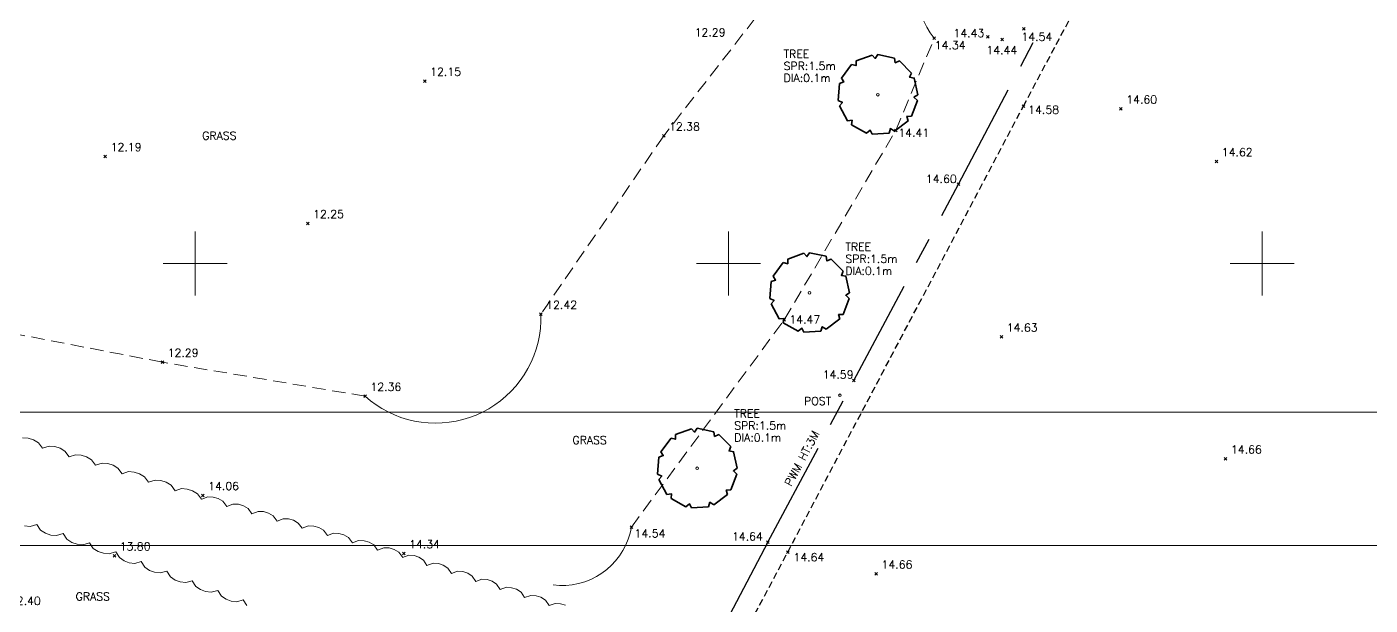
# Model space of a CAD drawing. Extents: x 521064 to 521635, y 174590 to 175241.
# Drawn here: x 521373.7 to 521424.1, y 174747.2 to 174768.9 of the extents above; entities that cross this region are included whole.
import ezdxf

# ---------------------------------------------------------------- set-up
doc = ezdxf.new("R2010")
doc.units = 0
doc.header["$PDMODE"] = 3
doc.header["$PDSIZE"] = 0.05
for name, pattern in [('Centre', [7, 4, -1, 1, -1]), ('DASHED', [0.75, 0.5, -0.25]), ('HIDDEN', [0.375, 0.25, -0.125])]:
    doc.linetypes.add(name, pattern=pattern)
for name, color, linetype, lineweight in [('I031G_SURVEY-GRID', 7, 'CONTINUOUS', 18), ('I901G_TITLE-SHEET', 7, 'CONTINUOUS', 18), ('I910T_TXT-GEN-S', 7, 'CONTINUOUS', 13), ('I923G_SURVEY-POINT', 7, 'CONTINUOUS', 18), ('I923T_SURVEY-LEVEL', 7, 'CONTINUOUS', 13), ('I941G_TREE', 72, 'CONTINUOUS', 18), ('I941G_TREE-VEG', 6, 'CONTINUOUS', 35), ('I941T_TREE-TXT', 82, 'CONTINUOUS', 13), ('I976G_ST-FURN', 220, 'CONTINUOUS', 18), ('I976T_ST-FURN-TXT', 220, 'CONTINUOUS', 13), ('I991G_SLOPE', 21, 'DASHED', 18), ('I995G_VEGETATION', 102, 'CONTINUOUS', 18)]:
    doc.layers.add(name, color=color, linetype=linetype, lineweight=lineweight)
doc.layers.add('I940G_SURFACE', color=200, linetype='HIDDEN')
doc.layers.add('I971G_FENCE', color=5, linetype='Centre')
doc.styles.add('MONOTXT', font='simplex.shx')

msp = doc.modelspace()

# ---------------------------------------------------------------- linework, layer by layer
at = {"layer": 'I031G_SURVEY-GRID'}
for p, q in [((521380, 174761.2), (521380, 174758.8)), ((521400, 174761.2), (521400, 174758.8)), ((521420, 174761.2), (521420, 174758.8)), ((521378.8, 174760), (521381.2, 174760)), ((521398.8, 174760), (521401.2, 174760)), ((521418.8, 174760), (521421.2, 174760))]:
    msp.add_line(p, q, dxfattribs=at)
at = {"layer": 'I901G_TITLE-SHEET'}
for points in [[(521455.762, 174749.428), (521247.162, 174749.428), (521247.162, 174913.628), (521455.762, 174913.628)], [(521546.412, 174590.228), (521337.812, 174590.228), (521337.812, 174754.428), (521546.412, 174754.428)]]:
    msp.add_lwpolyline(points, close=True, dxfattribs=at)
at = {"layer": 'I923G_SURVEY-POINT'}
for p in [(521411.072, 174768.789, 14.545), (521407.713, 174768.443, 14.339), (521409.725, 174768.487, 14.431), (521410.255, 174768.397, 14.442), (521388.613, 174766.833, 12.152), (521411.054, 174765.89, 14.584), (521414.709, 174765.791, 14.601), (521397.567, 174764.776, 12.383), (521406.266, 174764.979, 14.41), (521376.634, 174764.009, 12.187), (521418.291, 174763.819, 14.617), (521408.617, 174762.973, 14.596), (521384.224, 174761.496, 12.246), (521392.963, 174758.095, 12.424), (521402.088, 174757.886, 14.466), (521410.23, 174757.242, 14.627), (521378.772, 174756.299, 12.289), (521404.701, 174755.616, 14.591), (521386.373, 174755.022, 12.357), (521418.634, 174752.674, 14.655), (521380.29, 174751.305, 14.055), (521396.357, 174750.115, 14.542), (521387.826, 174749.123, 14.337), (521401.476, 174749.547, 14.637), (521402.219, 174749.18, 14.639), (521376.972, 174749.043, 13.801), (521405.535, 174748.363, 14.665)]:
    msp.add_point(p, dxfattribs=at)
at = {"layer": 'I940G_SURFACE'}
msp.add_polyline3d([(521423.953, 174659.132, 15.025), (521396.765, 174673.552, 14.884), (521369.735, 174687.919, 14.814), (521377.616, 174702.759, 14.769), (521383.864, 174714.576, 14.739), (521393.082, 174731.956, 14.683), (521402.219, 174749.18, 14.639), (521411.054, 174765.89, 14.584), (521415.708, 174774.645, 14.568), (521442.819, 174760.27, 14.654), (521469.976, 174745.87, 14.741), (521460.628, 174728.363, 14.807), (521451.785, 174711.587, 14.822), (521443.124, 174695.229, 14.881), (521434.393, 174678.824, 14.953)], dxfattribs=at)
at = {"layer": 'I941G_TREE'}
for centre in [(521405.595, 174766.323), (521403.036, 174758.9), (521398.824, 174752.32)]:
    msp.add_circle(centre, 0.05, dxfattribs=at)
at = {"layer": 'I941G_TREE-VEG'}
for points in [[(521405.381, 174767.808), (521404.784, 174767.585), (521404.78, 174767.412), (521404.612, 174767.457)], [(521406.218, 174767.688), (521405.595, 174767.823), (521405.498, 174767.68), (521405.381, 174767.808)], [(521404.612, 174767.457), (521404.23, 174766.946), (521404.32, 174766.798), (521404.155, 174766.746)], [(521406.856, 174767.134), (521406.406, 174767.585), (521406.246, 174767.517), (521406.218, 174767.688)], [(521407.095, 174766.323), (521406.959, 174766.946), (521406.788, 174766.975), (521406.856, 174767.134)], [(521404.155, 174766.746), (521404.11, 174766.11), (521404.266, 174766.034), (521404.155, 174765.901)], [(521406.856, 174765.512), (521407.079, 174766.11), (521406.951, 174766.226), (521407.095, 174766.323)], [(521404.155, 174765.901), (521404.461, 174765.341), (521404.633, 174765.362), (521404.612, 174765.19)], [(521406.218, 174764.959), (521406.728, 174765.341), (521406.683, 174765.508), (521406.856, 174765.512)], [(521404.612, 174765.19), (521405.172, 174764.884), (521405.305, 174764.994), (521405.381, 174764.838)], [(521405.381, 174764.838), (521406.017, 174764.884), (521406.07, 174765.049), (521406.218, 174764.959)], [(521402.822, 174760.385), (521402.225, 174760.162), (521402.221, 174759.989), (521402.053, 174760.034)], [(521403.659, 174760.265), (521403.036, 174760.4), (521402.939, 174760.257), (521402.822, 174760.385)], [(521404.298, 174759.711), (521403.847, 174760.162), (521403.688, 174760.094), (521403.659, 174760.265)], [(521402.053, 174760.034), (521401.671, 174759.524), (521401.762, 174759.376), (521401.597, 174759.323)], [(521401.597, 174759.323), (521401.551, 174758.687), (521401.707, 174758.611), (521401.597, 174758.478)], [(521404.536, 174758.9), (521404.4, 174759.524), (521404.229, 174759.552), (521404.298, 174759.711)], [(521404.298, 174758.089), (521404.521, 174758.687), (521404.392, 174758.803), (521404.536, 174758.9)], [(521401.597, 174758.478), (521401.902, 174757.918), (521402.074, 174757.939), (521402.053, 174757.767)], [(521402.053, 174757.767), (521402.613, 174757.461), (521402.747, 174757.571), (521402.822, 174757.416)], [(521403.659, 174757.536), (521404.169, 174757.918), (521404.125, 174758.085), (521404.298, 174758.089)], [(521402.822, 174757.416), (521403.458, 174757.461), (521403.511, 174757.626), (521403.659, 174757.536)], [(521398.611, 174753.805), (521398.013, 174753.582), (521398.009, 174753.409), (521397.842, 174753.454)], [(521399.447, 174753.684), (521398.824, 174753.82), (521398.727, 174753.676), (521398.611, 174753.805)], [(521397.842, 174753.454), (521397.46, 174752.943), (521397.55, 174752.795), (521397.385, 174752.742)], [(521400.086, 174753.131), (521399.635, 174753.582), (521399.476, 174753.514), (521399.447, 174753.684)], [(521397.385, 174752.742), (521397.339, 174752.106), (521397.495, 174752.031), (521397.385, 174751.897)], [(521400.324, 174752.32), (521400.188, 174752.943), (521400.018, 174752.972), (521400.086, 174753.131)], [(521400.086, 174751.509), (521400.309, 174752.106), (521400.181, 174752.223), (521400.324, 174752.32)], [(521397.385, 174751.897), (521397.69, 174751.338), (521397.862, 174751.358), (521397.842, 174751.186)], [(521397.842, 174751.186), (521398.401, 174750.881), (521398.535, 174750.991), (521398.611, 174750.835)], [(521399.447, 174750.955), (521399.958, 174751.338), (521399.913, 174751.505), (521400.086, 174751.509)], [(521398.611, 174750.835), (521399.247, 174750.881), (521399.299, 174751.046), (521399.447, 174750.955)]]:
    msp.add_lwpolyline(points, dxfattribs=at)
at = {"layer": 'I971G_FENCE'}
for points in [[(521408.617, 174762.973, 14.596), (521415.785, 174776.525, 14.402)], [(521401.476, 174749.547, 14.637), (521404.701, 174755.616, 14.591), (521408.617, 174762.973, 14.596)], [(521401.476, 174749.547, 14.637), (521397.461, 174741.942, 14.588)]]:
    msp.add_polyline3d(points, dxfattribs=at)
at = {"layer": 'I976G_ST-FURN'}
msp.add_circle((521404.177, 174755.056, 14.643), 0.05, dxfattribs=at)
at = {"layer": 'I991G_SLOPE'}
for points in [[(521402.842, 174771.558, 12.65), (521397.567, 174764.776, 12.383), (521392.963, 174758.095, 12.424), (521392.963, 174757.83, 12.431), (521392.945, 174757.565, 12.437), (521392.91, 174757.302, 12.443), (521392.857, 174757.042, 12.45), (521392.787, 174756.787, 12.456), (521392.699, 174756.536, 12.462), (521392.596, 174756.292, 12.469), (521392.475, 174756.055, 12.475), (521392.34, 174755.827, 12.481), (521392.189, 174755.609, 12.488), (521392.024, 174755.401, 12.494), (521391.846, 174755.205, 12.501), (521391.654, 174755.021, 12.507), (521391.451, 174754.851, 12.513), (521391.237, 174754.694, 12.52), (521391.013, 174754.552, 12.526), (521390.78, 174754.426, 12.532), (521390.538, 174754.315, 12.539), (521390.29, 174754.221, 12.545), (521390.04, 174754.145, 12.533), (521389.785, 174754.085, 12.522), (521389.526, 174754.043, 12.51), (521389.265, 174754.018, 12.498), (521389.003, 174754.01, 12.486), (521388.742, 174754.019, 12.474), (521388.481, 174754.046, 12.463), (521388.223, 174754.09, 12.451), (521387.968, 174754.151, 12.439), (521387.718, 174754.228, 12.427), (521387.473, 174754.322, 12.416), (521387.235, 174754.432, 12.404), (521387.006, 174754.558, 12.392), (521386.784, 174754.699, 12.38), (521386.573, 174754.854, 12.368), (521386.373, 174755.022, 12.357), (521378.772, 174756.299, 12.289), (521370.625, 174757.865, 12.181)], [(521393.424, 174747.948, 14.429), (521393.663, 174747.929, 14.423), (521393.903, 174747.932, 14.416), (521394.141, 174747.956, 14.41), (521394.377, 174748.002, 14.403), (521394.607, 174748.069, 14.397), (521394.83, 174748.156, 14.391), (521395.045, 174748.264, 14.384), (521395.244, 174748.387, 14.4), (521395.432, 174748.528, 14.416), (521395.606, 174748.685, 14.431), (521395.766, 174748.856, 14.447), (521395.91, 174749.041, 14.463), (521396.037, 174749.239, 14.479), (521396.146, 174749.446, 14.494), (521396.236, 174749.663, 14.51), (521396.306, 174749.886, 14.526), (521396.357, 174750.115, 14.542), (521402.088, 174757.886, 14.466), (521406.266, 174764.979, 14.41), (521407.713, 174768.443, 14.339), (521407.559, 174768.641, 14.303), (521407.429, 174768.854, 14.267), (521407.322, 174769.081, 14.23)]]:
    msp.add_polyline3d(points, dxfattribs=at)
at = {"layer": 'I995G_VEGETATION', "linetype": 'Continuous'}
for points in [[(521373.53, 174753.466, 13.546), (521373.744, 174753.45, 13.546), (521373.943, 174753.387, 13.546), (521374.126, 174753.275, 13.546), (521374.279, 174753.069, 13.546), (521374.524, 174753.148, 13.624), (521374.738, 174753.132, 13.624), (521374.937, 174753.069, 13.624), (521375.12, 174752.958, 13.624), (521375.273, 174752.751, 13.624), (521375.518, 174752.83, 13.703), (521375.732, 174752.815, 13.703), (521375.931, 174752.751, 13.703), (521376.114, 174752.64, 13.703), (521376.267, 174752.433, 13.703), (521376.512, 174752.513, 13.781), (521376.726, 174752.497, 13.781), (521376.925, 174752.433, 13.781), (521377.108, 174752.322, 13.781), (521377.262, 174752.115, 13.781), (521377.506, 174752.195, 13.859), (521377.72, 174752.179, 13.859), (521377.919, 174752.115, 13.859), (521378.103, 174752.004, 13.859), (521378.256, 174751.798, 13.859), (521378.5, 174751.877, 13.938), (521378.714, 174751.861, 13.938), (521378.913, 174751.797, 13.938), (521379.097, 174751.686, 13.938), (521379.25, 174751.48, 13.938), (521379.494, 174751.559, 14.016), (521379.708, 174751.543, 14.016), (521379.907, 174751.48, 14.016), (521380.091, 174751.368, 14.016), (521380.244, 174751.162, 14.016)], [(521380.248, 174751.161, 14.073), (521380.478, 174751.25, 14.073), (521380.68, 174751.244, 14.073), (521380.869, 174751.189, 14.073), (521381.043, 174751.087, 14.073), (521381.19, 174750.888, 14.073), (521381.42, 174750.977, 14.108), (521381.622, 174750.971, 14.108), (521381.811, 174750.916, 14.108), (521381.985, 174750.814, 14.108), (521382.132, 174750.615, 14.108), (521382.362, 174750.705, 14.143), (521382.564, 174750.698, 14.143), (521382.753, 174750.644, 14.143), (521382.927, 174750.541, 14.143), (521383.074, 174750.342, 14.143), (521383.304, 174750.432, 14.178), (521383.506, 174750.425, 14.178), (521383.695, 174750.371, 14.178), (521383.869, 174750.268, 14.178), (521384.016, 174750.07, 14.178), (521384.246, 174750.159, 14.214), (521384.448, 174750.153, 14.214), (521384.637, 174750.098, 14.214), (521384.811, 174749.995, 14.214), (521384.958, 174749.797, 14.214), (521385.188, 174749.886, 14.249), (521385.39, 174749.88, 14.249), (521385.579, 174749.825, 14.249), (521385.753, 174749.723, 14.249), (521385.9, 174749.524, 14.249), (521386.13, 174749.614, 14.284), (521386.333, 174749.607, 14.284), (521386.521, 174749.553, 14.284), (521386.695, 174749.45, 14.284), (521386.842, 174749.251, 14.284), (521387.072, 174749.341, 14.319), (521387.275, 174749.334, 14.319), (521387.463, 174749.28, 14.319), (521387.637, 174749.177, 14.319), (521387.784, 174748.979, 14.319)], [(521377.021, 174749.185, 13.776), (521376.775, 174749.111, 13.776), (521376.561, 174749.133, 13.776), (521376.364, 174749.201, 13.776), (521376.183, 174749.317, 13.776), (521376.035, 174749.527, 13.776), (521375.788, 174749.454, 13.727), (521375.574, 174749.475, 13.727), (521375.377, 174749.544, 13.727), (521375.196, 174749.659, 13.727), (521375.048, 174749.87, 13.727), (521374.802, 174749.796, 13.677), (521374.588, 174749.818, 13.677), (521374.391, 174749.886, 13.677), (521374.21, 174750.002, 13.677), (521374.062, 174750.212, 13.677), (521373.815, 174750.139, 13.628), (521373.602, 174750.16, 13.628)], [(521381.942, 174747.173, 14.02), (521381.803, 174747.385, 14.02), (521381.559, 174747.317, 13.98), (521381.351, 174747.342, 13.98), (521381.16, 174747.414, 13.98), (521380.986, 174747.533, 13.98), (521380.848, 174747.745, 13.98), (521380.604, 174747.677, 13.94), (521380.395, 174747.702, 13.94), (521380.204, 174747.774, 13.94), (521380.03, 174747.892, 13.94), (521379.892, 174748.105, 13.94), (521379.648, 174748.036, 13.901), (521379.439, 174748.061, 13.901), (521379.248, 174748.133, 13.901), (521379.074, 174748.252, 13.901), (521378.936, 174748.464, 13.901), (521378.692, 174748.396, 13.861), (521378.483, 174748.421, 13.861), (521378.292, 174748.493, 13.861), (521378.119, 174748.611, 13.861), (521377.98, 174748.824, 13.861), (521377.736, 174748.755, 13.821), (521377.528, 174748.78, 13.821), (521377.336, 174748.852, 13.821), (521377.163, 174748.971, 13.821), (521377.025, 174749.183, 13.821)], [(521387.779, 174748.98, 14.339), (521388.009, 174749.062, 14.339), (521388.208, 174749.05, 14.339), (521388.391, 174748.99, 14.339), (521388.558, 174748.882, 14.339), (521388.694, 174748.679, 14.339), (521388.924, 174748.762, 14.342), (521389.123, 174748.749, 14.342), (521389.306, 174748.689, 14.342), (521389.473, 174748.581, 14.342), (521389.609, 174748.378, 14.342), (521389.839, 174748.461, 14.345), (521390.038, 174748.448, 14.345), (521390.221, 174748.388, 14.345), (521390.388, 174748.28, 14.345), (521390.525, 174748.077, 14.345), (521390.755, 174748.16, 14.348), (521390.953, 174748.147, 14.348), (521391.136, 174748.087, 14.348), (521391.304, 174747.979, 14.348), (521391.44, 174747.777, 14.348), (521391.67, 174747.859, 14.352), (521391.868, 174747.846, 14.352), (521392.051, 174747.786, 14.352), (521392.219, 174747.678, 14.352), (521392.355, 174747.476, 14.352), (521392.585, 174747.558, 14.355), (521392.784, 174747.545, 14.355), (521392.967, 174747.485, 14.355), (521393.134, 174747.377, 14.355), (521393.27, 174747.175, 14.355), (521393.5, 174747.257, 14.358), (521393.699, 174747.244, 14.358), (521393.882, 174747.184, 14.358)]]:
    msp.add_polyline3d(points, dxfattribs=at)

# ---------------------------------------------------------------- texts
at = {"layer": 'I910T_TXT-GEN-S', "style": 'MONOTXT'}
for p in [(521380.266, 174764.635), (521394.147, 174753.226), (521375.521, 174747.367)]:
    msp.add_text('GRASS', height=0.3, dxfattribs=at).set_placement(p)
msp.add_text('PWM HT:3M', height=0.3, rotation=62.0145, dxfattribs=at).set_placement((521402.349, 174751.617))
at = {"layer": 'I923T_SURVEY-LEVEL', "style": 'MONOTXT'}
for s, p in [('12.29', (521398.728, 174768.509, 12.291)), ('14.34', (521407.73, 174768.028, 14.339)), ('14.43', (521408.432, 174768.482, 14.431)), ('14.54', (521410.979, 174768.345, 14.545)), ('14.44', (521409.665, 174767.844, 14.442)), ('12.15', (521388.813, 174767.033, 12.152)), ('14.60', (521414.909, 174765.991, 14.601)), ('14.58', (521411.234, 174765.609, 14.584)), ('12.38', (521397.767, 174764.976, 12.383)), ('14.41', (521406.363, 174764.748, 14.41)), ('12.19', (521376.834, 174764.209, 12.187)), ('14.62', (521418.492, 174764.019, 14.617)), ('14.60', (521407.397, 174763.015, 14.596)), ('12.25', (521384.424, 174761.696, 12.246)), ('12.42', (521393.163, 174758.295, 12.424)), ('14.47', (521402.278, 174757.748, 14.466)), ('14.63', (521410.43, 174757.441, 14.627)), ('12.29', (521378.972, 174756.499, 12.289)), ('14.59', (521403.528, 174755.682, 14.591)), ('12.36', (521386.573, 174755.222, 12.357)), ('14.66', (521418.834, 174752.875, 14.655)), ('14.06', (521380.49, 174751.505, 14.055)), ('14.54', (521396.475, 174749.731, 14.542)), ('14.64', (521400.127, 174749.618, 14.637)), ('13.80', (521377.172, 174749.243, 13.801)), ('14.34', (521388.026, 174749.323, 14.337)), ('14.64', (521402.433, 174748.835, 14.639)), ('14.66', (521405.735, 174748.563, 14.665)), ('12.40', (521373.058, 174747.201, 12.398))]:
    msp.add_text(s, height=0.3, dxfattribs=at).set_placement(p)
at = {"layer": 'I941T_TREE-TXT', "style": 'MONOTXT'}
for s, p in [('TREE', (521402.064, 174767.698)), ('SPR:1.5m', (521402.064, 174767.248)), ('DIA:0.1m', (521402.064, 174766.798)), ('TREE', (521404.379, 174760.471)), ('SPR:1.5m', (521404.379, 174760.021)), ('DIA:0.1m', (521404.379, 174759.571)), ('TREE', (521400.212, 174754.221)), ('SPR:1.5m', (521400.212, 174753.771)), ('DIA:0.1m', (521400.212, 174753.321))]:
    msp.add_text(s, height=0.3, dxfattribs=at).set_placement(p)
at = {"layer": 'I976T_ST-FURN-TXT', "style": 'MONOTXT'}
msp.add_text('POST', height=0.3, dxfattribs=at).set_placement((521402.83, 174754.691))

doc.saveas('drawing.dxf')
